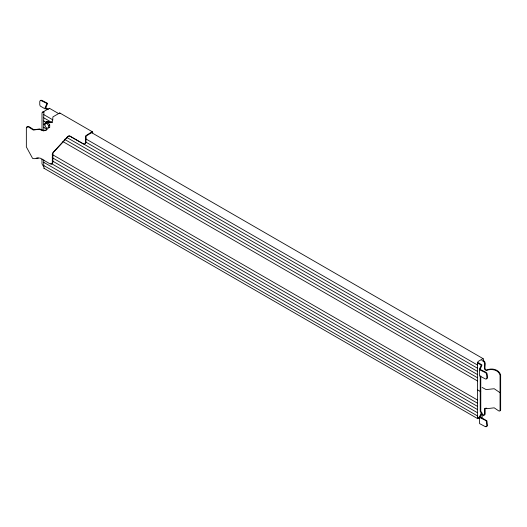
<?xml version="1.0" encoding="UTF-8"?>
<svg xmlns="http://www.w3.org/2000/svg" width="527" height="527" viewBox="0 0 527 527"><rect width="100%" height="100%" fill="white"/><g stroke="black" fill="none" stroke-linecap="round" stroke-linejoin="round"><path stroke-width="0.79" d="M46.923 128.239L46.784 129.484L46.159 130.116L43.491 130.927L39.196 129.286L33.326 130.037L28.372 126.908L26.956 126.717L26.35 128.081L26.35 146.934L32.595 158.403L34.183 158.686L39.947 158.028L50.137 163.91L51.435 164.174L52.344 162.639L52.344 154.042L52.74 152.817L68.095 136.243L69.9 136.197L83.194 143.871L84.728 143.996L85.394 142.6L85.717 135.788L91.731 131.948L92.508 131.869L92.831 132.58M44.999 123.47L44.999 125.854L45.73 127.06L46.791 128.081L48.583 127.923L49.709 127.27L49.709 124.879L47.924 122.653L44.999 123.47L47.924 122.653M49.709 124.879L48.583 125.531L48.583 127.923M483.391 415.032L482.837 415.987M500.281 410.783L500.65 409.907L500.65 374.921C498.957 369.355 491.645 367.675 486.731 370.079C483.068 369.506 486.428 364.058 484.748 361.772L483.779 360.745M26.903 127.765L27.509 126.401L28.919 126.592L33.88 129.721L39.749 128.97L44.037 130.604L46.712 129.794M484.748 414.907L485.156 414.018L485.156 408.293L484.603 408.609L484.603 414.334L484.201 415.223L481.81 414.314M479.517 369.032L480.011 369.954L485.4 372.602L486.447 373.584L486.882 374.921L486.882 378.103L486.447 379.012L485.4 378.959L479.563 375.889L479.517 369.032L481.25 365.297L477.396 362.754M479.517 416.745L480.011 417.661L485.4 420.309L486.447 421.29L486.882 425.809L486.447 426.718L485.4 426.672L479.563 423.596L479.517 416.745L481.25 413.003L480.222 411.455L480.222 376.192M480.776 375.87L480.776 411.139L482.007 413.122L480.268 416.857L486.955 420.948L487.389 425.467L486.955 426.376L485.901 426.33M42.542 112.646L42.957 111.777L43.919 111.849M85.282 143.68L85.947 142.283L86.118 136.025L91.731 132.58L92.284 132.903M486.955 378.669L487.389 377.76L486.955 373.241L485.901 372.26L480.519 369.611L480.268 369.15L481.981 364.947L478.285 362.629M52.193 122.672L43.649 117.732L43.958 111.395L49.393 108.259L58.655 113.601M477.469 365.02L477.607 362.398L478.16 361.443L482.837 358.735L483.391 359.058L483.391 360.646M477.469 368.202L477.607 365.099L85.677 138.818M477.469 371.383L477.607 368.281L85.677 142M477.469 374.559L477.607 371.463L69.294 135.722M477.469 377.74L477.607 374.638L66.442 137.257M477.469 380.922L477.607 377.819L64.307 139.2M477.469 400.006L477.607 381.001L62.878 141.559M477.469 403.188L477.607 400.085L52.193 154.477M477.469 406.37L477.607 403.267L52.193 157.659M477.469 409.545L477.607 406.449L52.193 160.834M477.469 412.727L477.607 409.624L51.481 163.607M477.469 415.908L477.607 412.806L43.649 162.263L43.781 159.879M45.513 122.962L46.336 121.823L47.799 121.862L49.762 122.771L51.798 122.33L52.621 120.116L52.944 116.869L59.735 112.943L92.508 131.869M46.06 122.646L46.883 121.506L48.352 121.539L50.309 122.448L52.344 122.014M68.642 135.926L53.286 152.501L52.891 153.726L52.891 162.323L51.989 163.857L50.691 163.594M480.776 391.1L480.222 391.416L477.409 389.789M480.163 417.536L477.785 418.708L43.958 168.245L43.781 165.524M500.65 392.417L500.057 392.707L494.207 388.742L486.131 389.585L482.113 387.45M36.165 158.146L38.313 157.817M48.517 127.376L49.709 127.27M43.958 168.245L44.334 168.225M40.711 100.282L41.752 100.308L47.588 103.378L45.823 107.765L48.451 109.405M43.372 112.165L42.41 112.093L41.995 112.962L41.995 130.202M485.98 408.135L486.731 408.247M45.282 108.997L40.21 106.026L39.762 104.695L39.762 101.513L40.21 100.624L41.244 100.65L46.633 103.299L46.877 103.76L45.144 107.501L45.236 108.114L47.206 109.326M91.421 132.521L483.219 358.722M481.81 360.244L484.201 362.089C485.854 364.48 482.574 369.579 486.131 370.501C491.052 368.571 498.371 369.374 500.057 375.211L500.057 410.197L499.688 411.073L498.792 410.935L494.207 407.826L486.935 408.682L485.156 408.293M43.649 114.557L52.904 119.899M46.495 122.56L43.649 120.914L43.781 117.811M45.072 124.919L43.649 124.095L43.781 120.993M47.206 129.332L43.649 127.277L43.781 124.174M43.781 130.538L43.781 127.356M477.396 416.817L479.504 418.036M48.583 125.531L46.791 123.305M43.372 166.236L41.995 163.851L41.995 158.93M477.785 418.708L477.607 415.987L43.649 165.445L43.781 162.342M49.393 108.259L49.571 108.588M59.735 112.943L60.058 113.661M482.007 413.122L482.007 418.688"/></g></svg>
